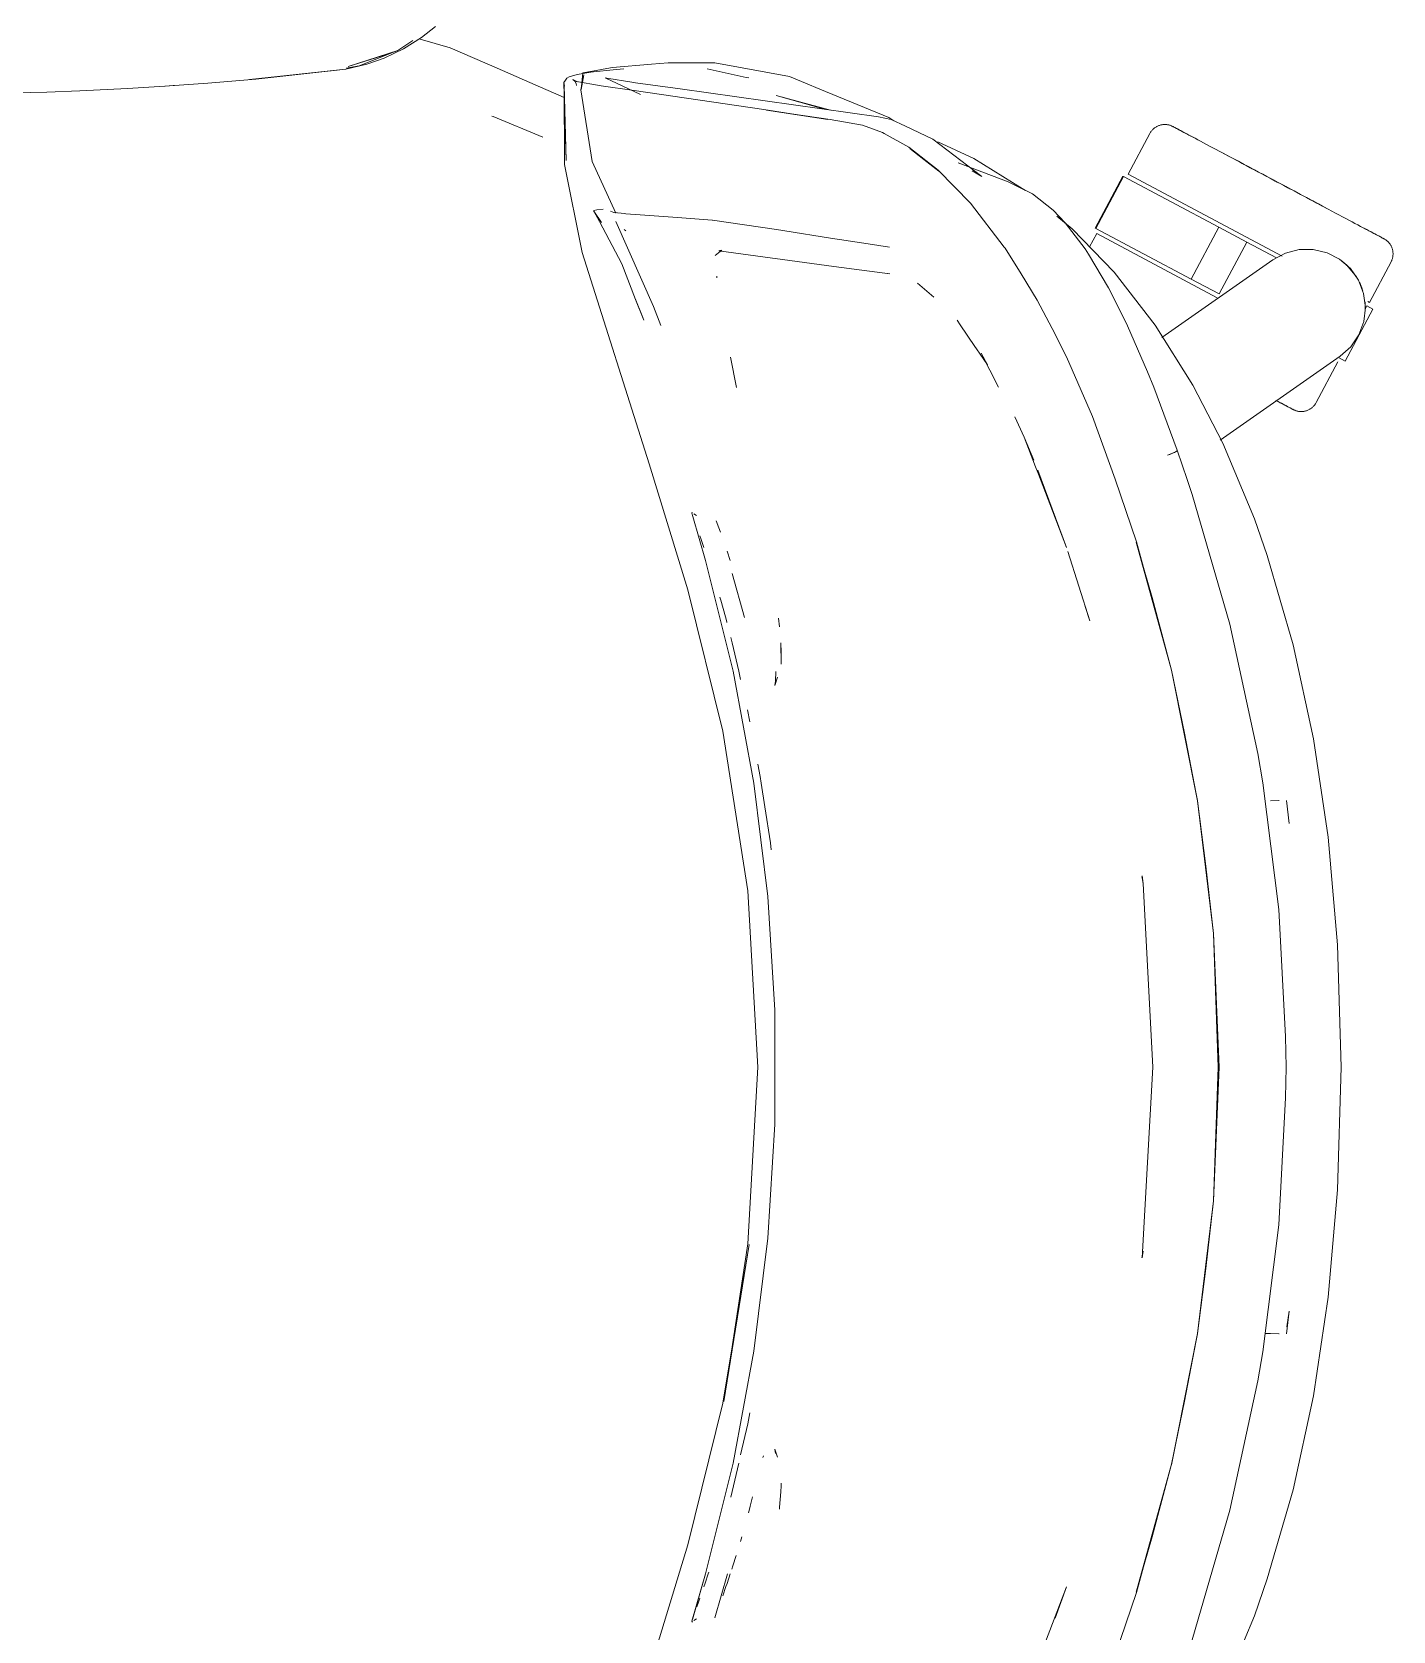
# Model space of a CAD drawing. Header units: millimetres. Extents: x 155927 to 295199, y -4084 to 97293.
# Drawn here: x 218285.8 to 218609.7, y 10293 to 10673.4 of the extents above; entities that cross this region are included whole.
import ezdxf

# ---------------------------------------------------------------- set-up
doc = ezdxf.new("R2010")
doc.units = ezdxf.units.MM
doc.header["$MEASUREMENT"] = 0
doc.layers.add('G-IMPT', color=8, linetype='CONTINUOUS', lineweight=9)
doc.layers.add('I-FURN', color=8, linetype='CONTINUOUS', lineweight=9)

msp = doc.modelspace()

# ---------------------------------------------------------------- linework, layer by layer
at = {"layer": 'G-IMPT'}
for p, q in [((218381.84, 10674.7), (218378.53, 10672.08)), ((218374.2, 10669.35), (218369.62, 10667.16)), ((218372.88, 10668.95), (218376.46, 10671.38)), ((218374.2, 10669.35), (218378.53, 10672.08)), ((218385.36, 10669.63), (218378.21, 10671.7)), ((218385.36, 10669.63), (218396.49, 10664.78)), ((218360.53, 10664.55), (218365.49, 10665.71)), ((218360.6, 10664.77), (218363.66, 10665.35)), ((218372.88, 10668.95), (218361.03, 10665.14)), ((218370.17, 10668.05), (218361.03, 10665.14)), ((218363.66, 10665.35), (218371.84, 10668.55)), ((218369.62, 10667.16), (218365.49, 10665.71)), ((218372.88, 10668.95), (218370.17, 10668.05)), ((218372.17, 10668.68), (218372.88, 10668.95)), ((218433.26, 10665.73), (218423.93, 10664.93)), ((218433.26, 10665.73), (218437.21, 10666.07)), ((218437.21, 10666.07), (218441.38, 10666.07)), ((218448.35, 10666.05), (218441.38, 10666.07)), ((218448.35, 10666.05), (218466.05, 10662.81)), ((218339.09, 10662.2), (218327.69, 10661.22)), ((218360.53, 10664.55), (218337.57, 10662.1)), ((218337.57, 10662.1), (218357.71, 10664.22)), ((218360.53, 10664.55), (218339.09, 10662.2)), ((218360.53, 10664.55), (218357.71, 10664.22)), ((218396.49, 10664.78), (218404.32, 10661.36)), ((218412.35, 10661.34), (218412.75, 10661.92)), ((218413.12, 10662.41), (218412.75, 10661.92)), ((218413.12, 10662.41), (218413.66, 10662.73)), ((218415.52, 10663.28), (218413.66, 10662.73)), ((218415.01, 10661.69), (218414.51, 10662.08)), ((218415.61, 10661.52), (218414.51, 10662.08)), ((218415.61, 10661.52), (218414.99, 10661.69)), ((218414.99, 10661.69), (218421.26, 10660.59)), ((218415.33, 10661.15), (218415.01, 10661.69)), ((218418.8, 10663.82), (218415.52, 10663.28)), ((218417.13, 10663.22), (218416.44, 10659.64)), ((218416.5, 10659.68), (218416.89, 10663.63)), ((218417.13, 10663.22), (218416.5, 10659.68)), ((218419.21, 10664.08), (218416.89, 10663.63)), ((218418.8, 10663.82), (218419.42, 10663.89)), ((218419.21, 10664.08), (218423.46, 10664.89)), ((218424.1, 10664.41), (218419.42, 10663.89)), ((218430.66, 10658.49), (218422.23, 10662.49)), ((218422.23, 10662.49), (218423.09, 10662.35)), ((218423.09, 10662.35), (218428.11, 10661.52)), ((218423.93, 10664.93), (218423.46, 10664.89)), ((218424.1, 10664.41), (218426.69, 10664.62)), ((218428.11, 10661.52), (218429.41, 10661.3)), ((218446.49, 10664.64), (218455.79, 10662.59)), ((218455.79, 10662.59), (218456.37, 10662.44)), ((218466.05, 10662.81), (218469.91, 10661.21)), ((218277.04, 10658.8), (218289.35, 10659.09)), ((218297.23, 10659.39), (218289.35, 10659.09)), ((218297.23, 10659.39), (218308.54, 10659.93)), ((218317.41, 10660.49), (218308.54, 10659.93)), ((218317.41, 10660.49), (218327.69, 10661.22)), ((218319.45, 10660.62), (218317.55, 10660.53)), ((218319.45, 10660.62), (218320.87, 10660.76)), ((218404.32, 10661.36), (218412.49, 10657.79)), ((218412.35, 10661.34), (218412.54, 10660.48)), ((218412.97, 10642.78), (218412.38, 10661.22)), ((218412.38, 10661.22), (218412.48, 10660.76)), ((218412.97, 10642.78), (218412.48, 10660.76)), ((218412.53, 10641.89), (218412.48, 10660.76)), ((218412.48, 10660.76), (218412.52, 10660.59)), ((218412.54, 10660.48), (218412.52, 10660.59)), ((218415.33, 10661.15), (218415.41, 10660.65)), ((218419.16, 10642.59), (218416.44, 10659.64)), ((218429.11, 10659.47), (218421.26, 10660.59)), ((218459.98, 10654.92), (218429.11, 10659.47)), ((218440.07, 10659.86), (218429.41, 10661.3)), ((218440.07, 10659.86), (218487.29, 10653.19)), ((218462.87, 10658.31), (218474.76, 10654.96)), ((218462.87, 10658.31), (218475.82, 10654.81)), ((218473.27, 10659.82), (218469.91, 10661.21)), ((218489.72, 10653.03), (218473.27, 10659.82)), ((218459.98, 10654.92), (218475.17, 10652.59)), ((218460.59, 10654.82), (218475.75, 10652.53)), ((218460.59, 10654.82), (218475.17, 10652.59)), ((218395.26, 10653.35), (218395.53, 10653.25)), ((218407.38, 10648.33), (218395.53, 10653.25)), ((218483.42, 10651.22), (218475.75, 10652.53)), ((218488.21, 10649.47), (218483.42, 10651.22)), ((218487.29, 10653.19), (218490.28, 10652.54)), ((218490.89, 10652.26), (218489.72, 10653.03)), ((218493.65, 10650.97), (218490.28, 10652.54)), ((218500.22, 10647.91), (218493.65, 10650.97)), ((218488.21, 10649.47), (218488.63, 10649.26)), ((218494.47, 10645.97), (218488.63, 10649.26)), ((218511.87, 10638.99), (218500.22, 10647.91)), ((218509.98, 10643.28), (218501.35, 10647.26)), ((218419.16, 10642.59), (218424.74, 10630.3)), ((218501.43, 10640.55), (218494.47, 10645.97)), ((218494.69, 10645.64), (218501.64, 10640.25)), ((218494.69, 10645.64), (218498.07, 10643.05)), ((218501.64, 10640.25), (218498.07, 10643.05)), ((218521.43, 10636.16), (218509.98, 10643.28)), ((218416.72, 10620.94), (218412.53, 10641.89)), ((218501.43, 10640.55), (218509.17, 10632.65)), ((218506.22, 10642.23), (218518.12, 10637.72)), ((218511.87, 10638.99), (218509.53, 10640.33)), ((218520.35, 10636.64), (218518.12, 10637.72)), ((218522.79, 10635.47), (218520.35, 10636.64)), ((218521.43, 10636.16), (218522.2, 10635.66)), ((218522.79, 10635.47), (218523.92, 10634.86)), ((218421.76, 10631.23), (218420.23, 10631.06)), ((218509.17, 10632.65), (218517.19, 10622.21)), ((218523.92, 10634.86), (218528.79, 10630.99)), ((218419.52, 10630.79), (218419.48, 10630.62)), ((218419.54, 10630.91), (218419.52, 10630.79)), ((218419.52, 10630.79), (218421.36, 10628.08)), ((218419.52, 10630.79), (218420.87, 10628.33)), ((218420.23, 10631.06), (218419.54, 10630.91)), ((218426.15, 10618.22), (218420.87, 10628.33)), ((218423.5, 10630.75), (218424.27, 10630.47)), ((218424.33, 10630.45), (218424.27, 10630.47)), ((218426.79, 10630.17), (218424.33, 10630.45)), ((218433.7, 10608.12), (218424.77, 10628.27)), ((218426.79, 10630.17), (218427.16, 10630.12)), ((218430.57, 10629.87), (218427.16, 10630.12)), ((218430.57, 10629.87), (218439.42, 10629.24)), ((218447.66, 10628.62), (218439.42, 10629.24)), ((218447.74, 10628.61), (218447.66, 10628.62)), ((218447.74, 10628.61), (218462.96, 10626.4)), ((218531.68, 10627.97), (218528.79, 10630.99)), ((218529.68, 10629.55), (218533.35, 10626.55)), ((218531.68, 10627.97), (218536.4, 10621.84)), ((218427.15, 10626.1), (218426.71, 10626.37)), ((218462.96, 10626.4), (218464.51, 10626.15)), ((218464.51, 10626.15), (218476.28, 10624.29)), ((218477.94, 10624.03), (218476.28, 10624.29)), ((218484.78, 10622.96), (218477.94, 10624.03)), ((218533.35, 10626.55), (218543.31, 10616.25)), ((218432.71, 10570.7), (218416.72, 10620.94)), ((218448.4, 10620.23), (218449.96, 10621.47)), ((218449.25, 10621.35), (218449.52, 10621.39)), ((218476.59, 10617.61), (218449.25, 10621.35)), ((218449.75, 10621.44), (218449.52, 10621.39)), ((218484.78, 10622.96), (218489.85, 10622.22)), ((218517.19, 10622.21), (218517.36, 10621.96)), ((218521.24, 10615.86), (218517.36, 10621.96)), ((218536.4, 10621.84), (218537.26, 10620.55)), ((218541.99, 10612.55), (218537.26, 10620.55)), ((218426.15, 10618.22), (218429.4, 10609.75)), ((218476.59, 10617.61), (218489.94, 10615.83)), ((218489.94, 10615.83), (218489.47, 10615.97)), ((218521.24, 10615.86), (218525.01, 10609.63)), ((218553.12, 10603.65), (218543.31, 10616.25)), ((218448.75, 10615.28), (218448.8, 10614.93)), ((218500.44, 10610.33), (218496.53, 10613.67)), ((218546.3, 10603.94), (218541.99, 10612.55)), ((218546.52, 10603.5), (218541.99, 10612.55)), ((218541.99, 10612.55), (218542.3, 10611.95)), ((218431.42, 10604.85), (218429.39, 10609.96)), ((218429.39, 10609.96), (218431.19, 10605.43)), ((218429.4, 10609.75), (218431.42, 10604.85)), ((218528.58, 10602.84), (218525.01, 10609.63)), ((218546.52, 10603.5), (218542.3, 10611.95)), ((218435.44, 10603.53), (218433.7, 10608.12)), ((218506.71, 10603.7), (218505.96, 10604.8)), ((218510.21, 10598.56), (218506.71, 10603.7)), ((218528.58, 10602.84), (218531.97, 10596.11)), ((218546.3, 10603.94), (218546.52, 10603.5)), ((218546.52, 10603.5), (218551.29, 10592.54)), ((218553.12, 10603.65), (218562.09, 10589.36)), ((218510.6, 10597.99), (218510.21, 10598.56)), ((218513.16, 10594.23), (218510.6, 10597.99)), ((218513.16, 10594.23), (218511.66, 10597)), ((218515.84, 10588.9), (218511.66, 10597)), ((218453.43, 10588.81), (218452.02, 10596.06)), ((218538.14, 10581.89), (218531.97, 10596.11)), ((218551.29, 10592.54), (218552.77, 10588.86)), ((218562.09, 10589.36), (218569.18, 10575.58)), ((218552.77, 10588.86), (218558.34, 10573.9)), ((218519.72, 10581.86), (218521.91, 10577.01)), ((218538.14, 10581.89), (218543.6, 10567.01)), ((218521.91, 10577.01), (218524.22, 10571.56)), ((218521.91, 10577.01), (218524.64, 10569.93)), ((218576.7, 10557.61), (218569.18, 10575.58)), ((218432.71, 10570.7), (218441.89, 10540.72)), ((218557.08, 10573.11), (218556.02, 10572.69)), ((218556.02, 10572.69), (218556.61, 10572.91)), ((218557.08, 10573.11), (218556.61, 10572.91)), ((218557.08, 10573.11), (218557.9, 10573.5)), ((218557.08, 10573.11), (218557.72, 10573.39)), ((218557.72, 10573.39), (218557.9, 10573.5)), ((218558.31, 10573.76), (218557.9, 10573.5)), ((218557.9, 10573.5), (218558.3, 10573.72)), ((218558.31, 10573.76), (218558.3, 10573.72)), ((218558.34, 10573.9), (218558.31, 10573.76)), ((218558.31, 10573.76), (218558.31, 10573.9)), ((218558.31, 10573.9), (218560.71, 10566.96)), ((218525.3, 10568.2), (218524.64, 10569.93)), ((218532.01, 10550.75), (218525.19, 10569.16)), ((218532.01, 10550.75), (218525.3, 10568.2)), ((218548.61, 10552.09), (218543.6, 10567.01)), ((218561.91, 10563.36), (218560.71, 10566.96)), ((218570.85, 10532.53), (218561.91, 10563.36)), ((218442.94, 10559.13), (218442.85, 10558.89)), ((218442.85, 10558.89), (218442.91, 10558.67)), ((218442.91, 10558.67), (218442.98, 10558.37)), ((218442.98, 10558.37), (218443.05, 10558.1)), ((218446.12, 10547.67), (218443.05, 10558.1)), ((218443.94, 10558.36), (218443.33, 10558.74)), ((218443.94, 10558.36), (218443.73, 10558.5)), ((218449.25, 10555.42), (218448.64, 10557.08)), ((218449.25, 10555.42), (218449.62, 10554.41)), ((218579.77, 10548.87), (218576.7, 10557.61)), ((218444.96, 10552.87), (218444.72, 10553.53)), ((218444.96, 10552.87), (218445.71, 10550.77)), ((218552.34, 10538.84), (218548.57, 10552)), ((218556.99, 10521.59), (218548.57, 10552)), ((218556.99, 10521.59), (218548.61, 10552.09)), ((218452.67, 10521.35), (218446.12, 10547.67)), ((218451.96, 10547.66), (218451.24, 10549.88)), ((218537.54, 10533.28), (218532.29, 10549.77)), ((218579.77, 10548.87), (218585.95, 10527.63)), ((218452.41, 10544.57), (218455.34, 10534.11)), ((218450.21, 10507.04), (218441.89, 10540.72)), ((218449.7, 10538.25), (218449.5, 10538.93)), ((218450.82, 10534.25), (218449.7, 10538.25)), ((218537.54, 10533.28), (218536.47, 10536.72)), ((218552.34, 10538.84), (218556.99, 10521.59)), ((218450.82, 10534.25), (218451.14, 10533.11)), ((218451.14, 10533.11), (218451.18, 10532.93)), ((218463.7, 10531.86), (218463.48, 10533.95)), ((218570.85, 10532.53), (218577.52, 10501.74)), ((218452.44, 10528.09), (218452.1, 10529.39)), ((218452.44, 10528.09), (218453.99, 10521.34)), ((218464.1, 10523), (218464.01, 10528.06)), ((218464.01, 10528.06), (218464.09, 10525.79)), ((218464.1, 10523), (218464.09, 10525.79)), ((218585.95, 10527.63), (218590.76, 10505.27)), ((218452.67, 10521.35), (218457.6, 10494.69)), ((218454.45, 10519.36), (218453.99, 10521.34)), ((218462.77, 10519), (218462.81, 10521.3)), ((218462.82, 10521.16), (218462.81, 10521.3)), ((218556.99, 10521.59), (218563.17, 10490.47)), ((218556.99, 10521.59), (218560.07, 10506.57)), ((218556.99, 10521.59), (218563.16, 10490.55)), ((218462.56, 10517.95), (218463.24, 10519.9)), ((218462.77, 10519), (218462.56, 10517.95)), ((218456.65, 10509.32), (218456.11, 10512.13)), ((218450.21, 10507.04), (218456.2, 10469.12)), ((218563.17, 10490.47), (218560.07, 10506.57)), ((218590.76, 10505.27), (218594.25, 10481.85)), ((218458.57, 10499.21), (218459.13, 10496.31)), ((218578.7, 10494.82), (218577.52, 10501.74)), ((218457.6, 10494.69), (218460.9, 10467.77)), ((218459.37, 10494.68), (218459.13, 10496.31)), ((218460.22, 10489.06), (218459.37, 10494.68)), ((218582.52, 10464.65), (218578.7, 10494.82)), ((218566.99, 10458.95), (218563.16, 10490.55)), ((218566.95, 10458.91), (218563.17, 10490.47)), ((218563.17, 10490.47), (218565.11, 10474.99)), ((218580.5, 10490.51), (218582.59, 10490.58)), ((218582.59, 10490.58), (218582.48, 10490.58)), ((218584.35, 10490.55), (218585, 10485.14)), ((218460.22, 10489.06), (218461.52, 10480.53)), ((218461.52, 10480.53), (218461.7, 10478.87)), ((218594.25, 10481.85), (218596.51, 10456.28)), ((218549.95, 10472.41), (218549.99, 10472.17)), ((218550.23, 10470.86), (218549.96, 10472.64)), ((218550.23, 10470.86), (218549.99, 10472.17)), ((218566.95, 10458.91), (218565.11, 10474.99)), ((218456.2, 10469.12), (218458.56, 10427.14)), ((218462.55, 10440.7), (218460.9, 10467.77)), ((218552.55, 10427.14), (218550.23, 10470.86)), ((218552.5, 10427.14), (218550.23, 10470.86)), ((218584.13, 10434.45), (218582.52, 10464.65)), ((218567.63, 10444.02), (218566.95, 10458.91)), ((218566.95, 10458.91), (218568.09, 10427.14)), ((218566.99, 10458.95), (218568.32, 10427.14)), ((218596.51, 10456.28), (218597.36, 10427.14)), ((218567.63, 10444.02), (218568.09, 10427.14)), ((218462.55, 10440.7), (218462.55, 10413.58)), ((218584.13, 10434.45), (218584.23, 10427.14)), ((218456.2, 10385.15), (218458.56, 10427.14)), ((218552.5, 10427.14), (218550, 10381.8)), ((218566.95, 10395.36), (218568.09, 10427.14)), ((218568.32, 10427.14), (218566.99, 10395.32)), ((218567.63, 10410.25), (218568.09, 10427.14)), ((218584.13, 10419.82), (218584.23, 10427.14)), ((218597.36, 10427.14), (218596.51, 10397.99)), ((218584.13, 10419.82), (218582.52, 10389.62)), ((218462.55, 10413.58), (218460.9, 10386.51)), ((218566.95, 10395.36), (218567.63, 10410.25)), ((218566.99, 10395.32), (218563.16, 10363.73)), ((218566.95, 10395.36), (218563.17, 10363.81)), ((218565.11, 10379.28), (218566.95, 10395.36)), ((218596.51, 10397.99), (218594.25, 10372.42)), ((218582.52, 10389.62), (218578.7, 10359.45)), ((218450.21, 10347.23), (218456.46, 10384.98)), ((218456.2, 10385.15), (218450.47, 10347.61)), ((218456.46, 10384.98), (218450.47, 10347.61)), ((218457.6, 10359.59), (218460.9, 10386.51)), ((218549.95, 10381.86), (218549.99, 10382.1)), ((218550.23, 10383.41), (218549.99, 10382.1)), ((218550, 10381.8), (218550.23, 10383.41)), ((218565.11, 10379.28), (218563.17, 10363.81)), ((218594.25, 10372.42), (218590.76, 10349)), ((218584.35, 10363.72), (218585, 10369.14)), ((218584.43, 10365.37), (218585, 10369.14)), ((218563.17, 10363.81), (218556.95, 10332.56)), ((218556.95, 10332.56), (218563.16, 10363.73)), ((218563.17, 10363.81), (218560.07, 10347.7)), ((218579.25, 10363.81), (218580.5, 10363.76)), ((218582.59, 10363.69), (218580.5, 10363.76)), ((218582.59, 10363.69), (218582.48, 10363.69)), ((218452.67, 10332.92), (218457.6, 10359.59)), ((218578.7, 10359.45), (218577.52, 10352.53)), ((218577.52, 10352.53), (218570.85, 10321.74)), ((218441.89, 10313.55), (218450.21, 10347.23)), ((218556.99, 10332.68), (218560.07, 10347.7)), ((218585.95, 10326.64), (218590.76, 10349)), ((218456.15, 10342.33), (218454.44, 10334.91)), ((218456.62, 10344.96), (218456.15, 10342.33)), ((218459.89, 10334.72), (218459.75, 10334.31)), ((218462.56, 10336.32), (218463.24, 10334.37)), ((218462.56, 10336.32), (218462.77, 10335.28)), ((218452.67, 10332.92), (218446.12, 10306.6)), ((218453.99, 10332.93), (218452.44, 10326.18)), ((218556.99, 10332.68), (218548.57, 10302.27)), ((218556.99, 10332.68), (218548.61, 10302.18)), ((218552.34, 10315.43), (218556.99, 10332.68)), ((218463.99, 10326.16), (218464.09, 10327.53)), ((218464.09, 10328.23), (218464.09, 10327.53)), ((218452.44, 10326.18), (218452.1, 10324.9)), ((218456.29, 10321.1), (218457.29, 10324.96)), ((218463.99, 10326.16), (218463.71, 10322.45)), ((218579.77, 10305.4), (218585.95, 10326.64)), ((218456.29, 10321.1), (218456.68, 10322.63)), ((218463.71, 10322.45), (218463.68, 10321.97)), ((218561.91, 10290.91), (218570.85, 10321.74)), ((218454.38, 10314.31), (218454.71, 10315.43)), ((218552.34, 10315.43), (218548.57, 10302.27)), ((218441.89, 10313.55), (218432.71, 10283.58)), ((218452.36, 10307.74), (218452.6, 10308.52)), ((218452.6, 10308.52), (218453.39, 10311.02)), ((218446.12, 10306.6), (218442.85, 10295.38)), ((218446.12, 10306.6), (218443.01, 10295.78)), ((218446.12, 10306.6), (218443.06, 10296.07)), ((218445.73, 10303.57), (218446.02, 10304.38)), ((218446.75, 10306.6), (218446.02, 10304.38)), ((218446.75, 10306.6), (218446.9, 10307.06)), ((218451.32, 10306.61), (218448.28, 10296.18)), ((218451.21, 10304.3), (218450.95, 10303.58)), ((218451.21, 10304.3), (218451.98, 10306.61)), ((218576.7, 10296.66), (218579.77, 10305.4)), ((218444.74, 10300.82), (218444.4, 10299.85)), ((218450.19, 10301.42), (218450.95, 10303.58)), ((218532.01, 10303.52), (218525.3, 10286.07)), ((218532.01, 10303.52), (218529.29, 10296.09)), ((218543.6, 10287.26), (218548.61, 10302.18)), ((218444.4, 10299.85), (218444, 10298.78)), ((218576.7, 10296.66), (218569.18, 10278.69)), ((218442.85, 10295.38), (218442.99, 10295.14)), ((218443.06, 10296.07), (218443.01, 10295.78)), ((218443.94, 10295.92), (218443.33, 10295.53)), ((218443.94, 10295.92), (218443.73, 10295.77))]:
    msp.add_line(p, q, dxfattribs=at)
at = {"layer": 'I-FURN'}
for p, q in [((218552.38, 10650.03), (218552.49, 10650.15)), ((218552.49, 10650.15), (218552.6, 10650.27)), ((218552.6, 10650.27), (218552.72, 10650.38)), ((218552.72, 10650.38), (218552.84, 10650.48)), ((218552.84, 10650.48), (218552.97, 10650.58)), ((218552.97, 10650.58), (218553.1, 10650.67)), ((218553.1, 10650.67), (218553.24, 10650.76)), ((218553.24, 10650.76), (218553.38, 10650.84)), ((218553.38, 10650.84), (218553.52, 10650.92)), ((218553.52, 10650.92), (218553.66, 10650.99)), ((218553.66, 10650.99), (218553.81, 10651.06)), ((218553.81, 10651.06), (218553.96, 10651.12)), ((218553.96, 10651.12), (218554.11, 10651.17)), ((218554.11, 10651.17), (218554.26, 10651.22)), ((218554.26, 10651.22), (218554.42, 10651.26)), ((218554.42, 10651.26), (218554.58, 10651.3)), ((218554.58, 10651.3), (218554.73, 10651.33)), ((218554.73, 10651.33), (218554.89, 10651.35)), ((218554.89, 10651.35), (218555.05, 10651.37)), ((218555.05, 10651.37), (218555.22, 10651.38)), ((218555.22, 10651.38), (218555.38, 10651.38)), ((218555.38, 10651.38), (218555.54, 10651.38)), ((218555.54, 10651.38), (218555.7, 10651.37)), ((218555.7, 10651.37), (218555.86, 10651.35)), ((218555.86, 10651.35), (218556.02, 10651.33)), ((218556.02, 10651.33), (218556.18, 10651.3)), ((218556.18, 10651.3), (218556.33, 10651.27)), ((218556.33, 10651.27), (218556.49, 10651.23)), ((218556.49, 10651.23), (218556.64, 10651.18)), ((218556.64, 10651.18), (218556.8, 10651.13)), ((218556.8, 10651.13), (218556.95, 10651.07)), ((218556.95, 10651.07), (218557.09, 10651)), ((218557.09, 10651), (218557.24, 10650.93)), ((218557.24, 10650.93), (218557.28, 10650.91)), ((218557.28, 10650.91), (218557.3, 10650.9)), ((218557.32, 10650.88), (218557.28, 10650.91)), ((218557.28, 10650.91), (218557.28, 10650.91)), ((218557.3, 10650.9), (218557.36, 10650.87)), ((218557.41, 10650.84), (218557.32, 10650.88)), ((218557.36, 10650.87), (218557.46, 10650.81)), ((218557.53, 10650.78), (218557.41, 10650.84)), ((218557.46, 10650.81), (218557.6, 10650.74)), ((218557.69, 10650.69), (218557.53, 10650.78)), ((218557.6, 10650.74), (218557.78, 10650.64)), ((218557.89, 10650.58), (218557.69, 10650.69)), ((218557.78, 10650.64), (218558, 10650.53)), ((218558.13, 10650.45), (218557.89, 10650.58)), ((218558, 10650.53), (218558.26, 10650.39)), ((218558.41, 10650.31), (218558.13, 10650.45)), ((218558.26, 10650.39), (218558.55, 10650.23)), ((218558.73, 10650.14), (218558.41, 10650.31)), ((218558.55, 10650.23), (218558.89, 10650.05)), ((218559.09, 10649.95), (218558.73, 10650.14)), ((218551.83, 10649.24), (218546.68, 10639.56)), ((218551.83, 10649.24), (218551.91, 10649.38)), ((218551.91, 10649.38), (218551.99, 10649.52)), ((218551.99, 10649.52), (218552.08, 10649.66)), ((218552.08, 10649.66), (218552.17, 10649.79)), ((218552.17, 10649.79), (218552.27, 10649.91)), ((218552.27, 10649.91), (218552.38, 10650.03)), ((218558.89, 10650.05), (218559.26, 10649.85)), ((218559.48, 10649.74), (218559.09, 10649.95)), ((218559.26, 10649.85), (218559.67, 10649.64)), ((218559.91, 10649.51), (218559.48, 10649.74)), ((218559.67, 10649.64), (218560.12, 10649.4)), ((218560.37, 10649.26), (218559.91, 10649.51)), ((218560.12, 10649.4), (218560.6, 10649.14)), ((218560.87, 10649), (218560.37, 10649.26)), ((218560.6, 10649.14), (218561.12, 10648.87)), ((218561.41, 10648.71), (218560.87, 10649)), ((218561.12, 10648.87), (218561.67, 10648.57)), ((218561.98, 10648.41), (218561.41, 10648.71)), ((218561.67, 10648.57), (218562.25, 10648.26)), ((218562.58, 10648.09), (218561.98, 10648.41)), ((218563.21, 10647.75), (218562.58, 10648.09)), ((218563.88, 10647.4), (218563.21, 10647.75)), ((218564.57, 10647.03), (218563.88, 10647.4)), ((218565.29, 10646.65), (218564.57, 10647.03)), ((218566.04, 10646.25), (218565.29, 10646.65)), ((218566.82, 10645.84), (218566.04, 10646.25)), ((218567.62, 10645.41), (218566.82, 10645.84)), ((218568.45, 10644.97), (218567.62, 10645.41)), ((218568, 10645.21), (218568.83, 10644.77)), ((218569.29, 10644.52), (218568.45, 10644.97)), ((218568.83, 10644.77), (218569.69, 10644.31)), ((218570.16, 10644.06), (218569.29, 10644.52)), ((218569.69, 10644.31), (218570.57, 10643.84)), ((218571.05, 10643.59), (218570.16, 10644.06)), ((218570.57, 10643.84), (218571.46, 10643.37)), ((218571.95, 10643.11), (218571.05, 10643.59)), ((218571.46, 10643.37), (218572.38, 10642.88)), ((218572.88, 10642.62), (218571.95, 10643.11)), ((218572.38, 10642.88), (218573.31, 10642.39)), ((218573.81, 10642.12), (218572.88, 10642.62)), ((218545.38, 10639.11), (218538.81, 10626.75)), ((218538.98, 10626.66), (218545.55, 10639.02)), ((218545.55, 10639.02), (218568.26, 10626.95)), ((218583.28, 10620.09), (218546.68, 10639.56)), ((218573.31, 10642.39), (218574.25, 10641.88)), ((218574.77, 10641.61), (218573.81, 10642.12)), ((218574.25, 10641.88), (218575.21, 10641.38)), ((218575.73, 10641.1), (218574.77, 10641.61)), ((218575.21, 10641.38), (218576.18, 10640.86)), ((218576.7, 10640.58), (218575.73, 10641.1)), ((218576.18, 10640.86), (218577.15, 10640.34)), ((218577.69, 10640.06), (218576.7, 10640.58)), ((218577.15, 10640.34), (218578.14, 10639.82)), ((218578.68, 10639.53), (218577.69, 10640.06)), ((218578.14, 10639.82), (218579.14, 10639.29)), ((218579.67, 10639), (218578.68, 10639.53)), ((218579.14, 10639.29), (218580.14, 10638.76)), ((218580.68, 10638.47), (218579.67, 10639)), ((218580.14, 10638.76), (218581.14, 10638.22)), ((218581.68, 10637.93), (218580.68, 10638.47)), ((218581.14, 10638.22), (218582.14, 10637.69)), ((218582.69, 10637.4), (218581.68, 10637.93)), ((218582.14, 10637.69), (218583.15, 10637.15)), ((218583.69, 10636.87), (218582.69, 10637.4)), ((218583.15, 10637.15), (218584.15, 10636.62)), ((218584.69, 10636.33), (218583.69, 10636.87)), ((218584.15, 10636.62), (218585.15, 10636.09)), ((218585.69, 10635.8), (218584.69, 10636.33)), ((218585.15, 10636.09), (218586.15, 10635.56)), ((218586.69, 10635.27), (218585.69, 10635.8)), ((218586.15, 10635.56), (218587.14, 10635.03)), ((218587.67, 10634.75), (218586.69, 10635.27)), ((218587.14, 10635.03), (218588.13, 10634.51)), ((218588.65, 10634.23), (218587.67, 10634.75)), ((218588.13, 10634.51), (218589.1, 10633.99)), ((218589.62, 10633.71), (218588.65, 10634.23)), ((218589.1, 10633.99), (218590.06, 10633.48)), ((218590.58, 10633.2), (218589.62, 10633.71)), ((218590.06, 10633.48), (218591.02, 10632.97)), ((218591.52, 10632.7), (218590.58, 10633.2)), ((218591.02, 10632.97), (218591.95, 10632.47)), ((218592.45, 10632.21), (218591.52, 10632.7)), ((218591.95, 10632.47), (218592.88, 10631.98)), ((218593.37, 10631.72), (218592.45, 10632.21)), ((218592.88, 10631.98), (218593.78, 10631.5)), ((218594.26, 10631.24), (218593.37, 10631.72)), ((218595.14, 10630.78), (218594.26, 10631.24)), ((218596, 10630.32), (218595.14, 10630.78)), ((218596.83, 10629.88), (218596, 10630.32)), ((218597.64, 10629.45), (218596.83, 10629.88)), ((218598.43, 10629.03), (218597.64, 10629.45)), ((218599.19, 10628.62), (218598.43, 10629.03)), ((218599.93, 10628.23), (218599.19, 10628.62)), ((218600.63, 10627.86), (218599.93, 10628.23)), ((218601.31, 10627.5), (218600.63, 10627.86)), ((218601.96, 10627.15), (218601.31, 10627.5)), ((218539.17, 10625.43), (218537.49, 10622.27)), ((218561.69, 10614.59), (218538.98, 10626.66)), ((218567.86, 10610.17), (218539.17, 10625.43)), ((218561.69, 10614.59), (218568.26, 10626.95)), ((218568.26, 10626.95), (218574.9, 10623.42)), ((218602.58, 10626.82), (218601.96, 10627.15)), ((218603.16, 10626.51), (218602.58, 10626.82)), ((218602.85, 10626.68), (218603.42, 10626.38)), ((218603.71, 10626.22), (218603.16, 10626.51)), ((218603.42, 10626.38), (218603.95, 10626.09)), ((218604.23, 10625.94), (218603.71, 10626.22)), ((218603.95, 10626.09), (218604.46, 10625.82)), ((218604.71, 10625.69), (218604.23, 10625.94)), ((218604.46, 10625.82), (218604.92, 10625.58)), ((218605.16, 10625.45), (218604.71, 10625.69)), ((218604.92, 10625.58), (218605.35, 10625.35)), ((218605.57, 10625.23), (218605.16, 10625.45)), ((218605.35, 10625.35), (218605.74, 10625.14)), ((218605.94, 10625.03), (218605.57, 10625.23)), ((218605.74, 10625.14), (218606.1, 10624.95)), ((218606.28, 10624.86), (218605.94, 10625.03)), ((218606.1, 10624.95), (218606.42, 10624.78)), ((218606.57, 10624.7), (218606.28, 10624.86)), ((218606.42, 10624.78), (218606.7, 10624.63)), ((218606.83, 10624.56), (218606.57, 10624.7)), ((218606.7, 10624.63), (218606.94, 10624.5)), ((218607.05, 10624.44), (218606.83, 10624.56)), ((218606.94, 10624.5), (218607.14, 10624.4)), ((218607.23, 10624.35), (218607.05, 10624.44)), ((218607.14, 10624.4), (218607.3, 10624.31)), ((218607.37, 10624.27), (218607.23, 10624.35)), ((218607.3, 10624.31), (218607.42, 10624.25)), ((218607.47, 10624.22), (218607.37, 10624.27)), ((218607.42, 10624.25), (218607.5, 10624.2)), ((218607.53, 10624.19), (218607.47, 10624.22)), ((218607.5, 10624.2), (218607.55, 10624.18)), ((218607.55, 10624.18), (218607.53, 10624.19)), ((218607.55, 10624.18), (218607.69, 10624.1)), ((218607.55, 10624.18), (218607.55, 10624.18)), ((218607.69, 10624.1), (218607.83, 10624.02)), ((218607.83, 10624.02), (218607.96, 10623.93)), ((218607.96, 10623.93), (218608.09, 10623.83)), ((218608.09, 10623.83), (218608.22, 10623.73)), ((218608.22, 10623.73), (218608.34, 10623.63)), ((218608.34, 10623.63), (218608.46, 10623.52)), ((218608.46, 10623.52), (218608.58, 10623.4)), ((218568.33, 10611.06), (218574.9, 10623.42)), ((218574.9, 10623.42), (218581.96, 10619.66)), ((218581.1, 10619.2), (218584.07, 10620.79)), ((218584.07, 10620.79), (218587.34, 10621.62)), ((218587.34, 10621.62), (218590.72, 10621.64)), ((218590.72, 10621.64), (218594, 10620.86)), ((218594, 10620.86), (218596.99, 10619.31)), ((218608.58, 10623.4), (218608.68, 10623.28)), ((218608.68, 10623.28), (218608.79, 10623.16)), ((218608.79, 10623.16), (218608.89, 10623.03)), ((218608.89, 10623.03), (218608.98, 10622.9)), ((218608.98, 10622.9), (218609.07, 10622.77)), ((218609.07, 10622.77), (218609.15, 10622.63)), ((218609.15, 10622.63), (218609.23, 10622.49)), ((218609.23, 10622.49), (218609.3, 10622.34)), ((218609.3, 10622.34), (218609.37, 10622.2)), ((218609.37, 10622.2), (218609.43, 10622.05)), ((218609.43, 10622.05), (218609.48, 10621.9)), ((218609.48, 10621.9), (218609.53, 10621.74)), ((218609.53, 10621.74), (218609.57, 10621.59)), ((218609.58, 10619.67), (218609.54, 10619.51)), ((218609.57, 10621.59), (218609.61, 10621.43)), ((218609.61, 10619.83), (218609.58, 10619.67)), ((218609.61, 10621.43), (218609.64, 10621.27)), ((218609.64, 10619.99), (218609.61, 10619.83)), ((218609.64, 10621.27), (218609.66, 10621.11)), ((218609.66, 10620.15), (218609.64, 10619.99)), ((218609.66, 10621.11), (218609.68, 10620.95)), ((218609.68, 10620.31), (218609.66, 10620.15)), ((218609.68, 10620.95), (218609.69, 10620.79)), ((218609.69, 10620.47), (218609.68, 10620.31)), ((218609.69, 10620.79), (218609.69, 10620.63)), ((218609.69, 10620.63), (218609.69, 10620.47)), ((218554.67, 10600.69), (218581.1, 10619.2)), ((218596.99, 10619.31), (218599.53, 10617.09)), ((218598.7, 10617.95), (218597.28, 10619.1)), ((218600.99, 10615.17), (218598.7, 10617.95)), ((218599.53, 10617.09), (218601.47, 10614.32)), ((218604.07, 10609.04), (218609.22, 10618.73)), ((218609.24, 10618.77), (218609.22, 10618.73)), ((218609.31, 10618.91), (218609.24, 10618.77)), ((218609.38, 10619.06), (218609.31, 10618.91)), ((218609.43, 10619.21), (218609.38, 10619.06)), ((218609.49, 10619.36), (218609.43, 10619.21)), ((218609.54, 10619.51), (218609.49, 10619.36)), ((218568.33, 10611.06), (218561.69, 10614.59)), ((218601.47, 10614.32), (218602.69, 10611.18)), ((218602.69, 10611.18), (218603.11, 10607.83)), ((218604.07, 10609.04), (218603.69, 10609.24)), ((218598.31, 10595.12), (218604.88, 10607.48)), ((218602.73, 10604.48), (218601.56, 10601.32)), ((218603.11, 10607.83), (218602.73, 10604.48)), ((218603.48, 10608.22), (218603.08, 10607.46)), ((218603.57, 10608.17), (218603.48, 10608.22)), ((218603.48, 10608.22), (218604.88, 10607.48)), ((218601.56, 10601.32), (218599.66, 10598.53)), ((218599.66, 10598.53), (218597.15, 10596.28)), ((218597.15, 10596.28), (218568.56, 10576.26)), ((218591.41, 10585.23), (218596.56, 10594.91)), ((218596.56, 10594.91), (218596.55, 10594.92)), ((218598.31, 10595.12), (218596.91, 10595.86)), ((218596.91, 10595.86), (218597, 10595.81)), ((218581.82, 10585.76), (218582.36, 10585.48)), ((218582.63, 10585.33), (218582.12, 10585.6)), ((218582.36, 10585.48), (218582.86, 10585.21)), ((218583.12, 10585.07), (218582.63, 10585.33)), ((218582.86, 10585.21), (218583.33, 10584.96)), ((218583.56, 10584.84), (218583.12, 10585.07)), ((218583.33, 10584.96), (218583.76, 10584.73)), ((218583.97, 10584.62), (218583.56, 10584.84)), ((218583.76, 10584.73), (218584.15, 10584.52)), ((218584.34, 10584.42), (218583.97, 10584.62)), ((218584.15, 10584.52), (218584.5, 10584.33)), ((218584.68, 10584.24), (218584.34, 10584.42)), ((218584.5, 10584.33), (218584.82, 10584.17)), ((218584.98, 10584.08), (218584.68, 10584.24)), ((218584.82, 10584.17), (218585.1, 10584.02)), ((218585.24, 10583.95), (218584.98, 10584.08)), ((218585.1, 10584.02), (218585.34, 10583.89)), ((218585.46, 10583.83), (218585.24, 10583.95)), ((218585.34, 10583.89), (218585.54, 10583.78)), ((218585.64, 10583.73), (218585.46, 10583.83)), ((218585.54, 10583.78), (218585.7, 10583.7)), ((218585.78, 10583.66), (218585.64, 10583.73)), ((218585.7, 10583.7), (218585.83, 10583.63)), ((218585.88, 10583.61), (218585.78, 10583.66)), ((218585.83, 10583.63), (218585.91, 10583.59)), ((218585.94, 10583.57), (218585.88, 10583.61)), ((218585.91, 10583.59), (218585.95, 10583.57)), ((218585.96, 10583.56), (218585.94, 10583.57)), ((218585.95, 10583.57), (218585.96, 10583.56)), ((218585.99, 10583.54), (218585.96, 10583.56)), ((218586.14, 10583.47), (218585.99, 10583.54)), ((218586.29, 10583.41), (218586.14, 10583.47)), ((218586.44, 10583.35), (218586.29, 10583.41)), ((218586.59, 10583.29), (218586.44, 10583.35)), ((218586.74, 10583.25), (218586.59, 10583.29)), ((218586.9, 10583.2), (218586.74, 10583.25)), ((218587.06, 10583.17), (218586.9, 10583.2)), ((218587.21, 10583.14), (218587.06, 10583.17)), ((218587.37, 10583.12), (218587.21, 10583.14)), ((218587.53, 10583.1), (218587.37, 10583.12)), ((218587.7, 10583.09), (218587.53, 10583.1)), ((218587.86, 10583.09), (218587.7, 10583.09)), ((218588.02, 10583.09), (218587.86, 10583.09)), ((218588.18, 10583.1), (218588.02, 10583.09)), ((218588.34, 10583.12), (218588.18, 10583.1)), ((218588.5, 10583.14), (218588.34, 10583.12)), ((218588.66, 10583.17), (218588.5, 10583.14)), ((218588.81, 10583.21), (218588.66, 10583.17)), ((218588.97, 10583.25), (218588.81, 10583.21)), ((218589.12, 10583.3), (218588.97, 10583.25)), ((218589.28, 10583.35), (218589.12, 10583.3)), ((218589.43, 10583.41), (218589.28, 10583.35)), ((218589.57, 10583.48), (218589.43, 10583.41)), ((218589.72, 10583.55), (218589.57, 10583.48)), ((218589.86, 10583.63), (218589.72, 10583.55)), ((218590, 10583.71), (218589.86, 10583.63)), ((218590.13, 10583.8), (218590, 10583.71)), ((218590.26, 10583.89), (218590.13, 10583.8)), ((218590.39, 10583.99), (218590.26, 10583.89)), ((218590.51, 10584.1), (218590.39, 10583.99)), ((218590.63, 10584.21), (218590.51, 10584.1)), ((218590.75, 10584.32), (218590.63, 10584.21)), ((218590.85, 10584.44), (218590.75, 10584.32)), ((218590.96, 10584.56), (218590.85, 10584.44)), ((218591.06, 10584.69), (218590.96, 10584.56)), ((218591.15, 10584.82), (218591.06, 10584.69)), ((218591.24, 10584.95), (218591.15, 10584.82)), ((218591.33, 10585.09), (218591.24, 10584.95)), ((218591.41, 10585.23), (218591.33, 10585.09))]:
    msp.add_line(p, q, dxfattribs=at)
for points in [[(218599.05, 10617.61), (218599.45, 10617.21), (218599.81, 10616.79), (218600.15, 10616.37)], [(218603.01, 10609.28), (218603.05, 10608.9), (218603.09, 10608.23), (218603.09, 10607.7), (218603.08, 10607.46)]]:
    msp.add_open_spline(points, degree=3, dxfattribs=at)
msp.add_open_spline([(218601.75, 10613.77), (218601.83, 10613.61), (218602.12, 10612.97), (218602.34, 10612.35), (218602.49, 10611.88)], degree=3, knots=[-0.5319761, -0.5319761, -0.5319761, -0.5319761, -0.5, -0.4, -0.4, -0.4, -0.4], dxfattribs=at)

doc.saveas('drawing.dxf')
